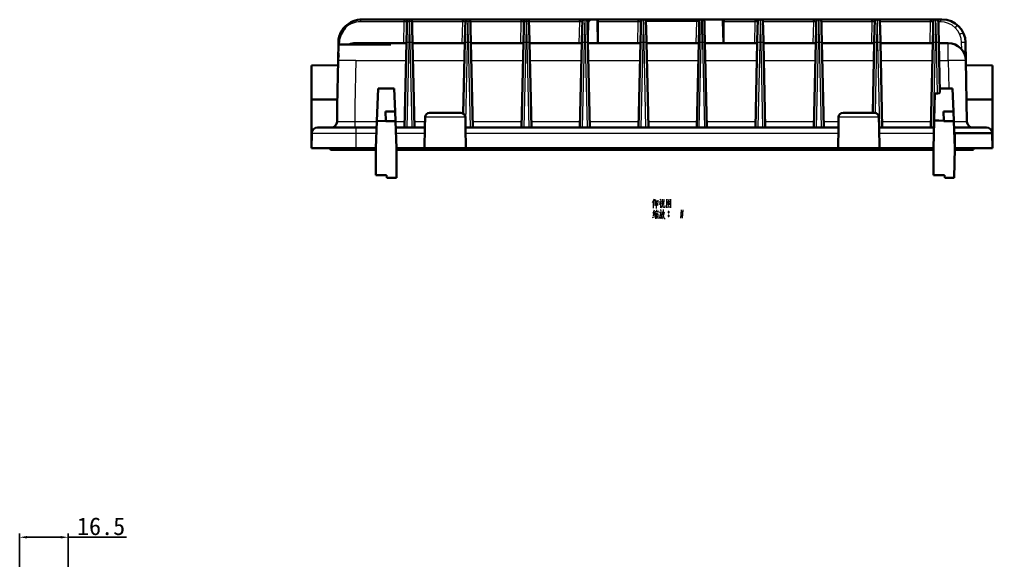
# Model space of a CAD drawing. Header units: millimetres. Extents: x -2350 to -557, y -483 to 312.
# Drawn here: x -2277.9 to -1948.4, y 74 to 257.2 of the extents above; entities that cross this region are included whole.
import ezdxf

# ---------------------------------------------------------------- set-up
doc = ezdxf.new("R2010")
doc.units = ezdxf.units.MM
doc.header["$LTSCALE"] = 0.5
doc.header["$PDSIZE"] = -1
doc.layers.get('0').update_dxf_attribs({"lineweight": 0})
doc.styles.get("Standard").update_dxf_attribs({"font": ''})
doc.styles.get('Standard').set_extended_font_data('FangSong_GB2312')
doc.dimstyles.new('副本ISO-25', dxfattribs={"dimtxt": 6, "dimasz": 2.5, "dimexe": 1.25, "dimexo": 0.625, "dimtad": 1, "dimtoh": 1, "dimdec": 1, "dimzin": 0, "dimdsep": 46, "dimtxsty": 'Standard', "dimcen": 0, "dimdle": 5, "dimclrd": 1, "dimclre": 1, "dimadec": 0, "dimazin": 0, "dimtfac": 1, "dimtdec": 1, "dimtmove": 0, "dimatfit": 3, "dimfxl": 0, "dimlwd": 25, "dimlwe": 25, "dimarcsym": 0})

# ---------------------------------------------------------------- blocks, each defined once
blk = doc.blocks.new('*D254')
at = {"color": 1, "lineweight": 25}
for p, q in [((-2277.86, 7.27), (-2277.86, 83.11)), ((-2261.36, 34.49), (-2261.36, 83.11)), ((-2275.36, 81.86), (-2263.86, 81.86)), ((-2261.36, 81.86), (-2241.6, 81.86))]:
    blk.add_line(p, q, dxfattribs=at)
at = {"color": 1}
for points in [[(-2275.36, 82.28), (-2275.36, 81.45), (-2277.86, 81.86)], [(-2263.86, 81.45), (-2263.86, 82.28), (-2261.36, 81.86)]]:
    blk.add_solid(points, dxfattribs=at)
at = {"layer": 'Defpoints', "color": 0}
for p in [(-2261.36, 81.86), (-2261.36, 33.86), (-2277.86, 6.64)]:
    blk.add_point(p, dxfattribs=at)
at = {"color": 0, "insert": (-2250.23, 85.54), "char_height": 6, "attachment_point": 5}
blk.add_mtext('16.5', dxfattribs=at)

msp = doc.modelspace()

# ---------------------------------------------------------------- linework, layer by layer
at = {"color": 7, "lineweight": 35, "ltscale": 0.372157}
msp.add_line((-2161.885, 257.239), (-2146.999, 257.239), dxfattribs=at)
at = {"color": 7, "lineweight": 35, "ltscale": 0.027817}
for p, q in [((-2146.999, 257.239), (-2145.886, 257.239)), ((-2087.599, 257.239), (-2086.486, 257.239)), ((-2067.799, 257.239), (-2066.686, 257.239)), ((-1988.599, 257.239), (-1987.486, 257.239)), ((-1968.799, 257.239), (-1967.686, 257.239))]:
    msp.add_line(p, q, dxfattribs=at)
at = {"color": 7, "lineweight": 13, "ltscale": 0.056994}
for p, q in [((-2145.886, 257.239), (-2145.933, 254.96)), ((-2145.704, 254.96), (-2145.751, 257.239)), ((-2126.086, 257.239), (-2126.133, 254.96)), ((-2125.904, 254.96), (-2125.951, 257.239)), ((-2106.286, 257.239), (-2106.333, 254.96)), ((-2106.104, 254.96), (-2106.15, 257.239)), ((-2086.486, 257.239), (-2086.533, 254.96)), ((-2086.304, 254.96), (-2086.351, 257.239)), ((-2066.686, 257.239), (-2066.733, 254.96)), ((-2027.086, 257.239), (-2027.133, 254.96)), ((-2007.286, 257.239), (-2007.333, 254.96)), ((-1987.486, 257.239), (-1987.533, 254.96)), ((-1967.686, 257.239), (-1967.733, 254.96)), ((-1967.504, 254.96), (-1967.551, 257.239))]:
    msp.add_line(p, q, dxfattribs=at)
at = {"color": 7, "lineweight": 35, "ltscale": 0.003398}
for p, q in [((-2145.886, 257.239), (-2145.751, 257.239)), ((-2106.286, 257.239), (-2106.15, 257.239)), ((-2086.486, 257.239), (-2086.351, 257.239)), ((-2066.686, 257.239), (-2066.551, 257.239)), ((-2007.286, 257.239), (-2007.15, 257.239)), ((-1987.486, 257.239), (-1987.351, 257.239)), ((-1967.686, 257.239), (-1967.551, 257.239))]:
    msp.add_line(p, q, dxfattribs=at)
at = {"color": 7, "lineweight": 35, "ltscale": 0.463599}
msp.add_line((-2145.743, 257.239), (-2127.199, 257.239), dxfattribs=at)
at = {"color": 7, "lineweight": 35, "ltscale": 0.027818}
for p, q in [((-2127.199, 257.239), (-2126.086, 257.239)), ((-2107.399, 257.239), (-2106.286, 257.239)), ((-2028.199, 257.239), (-2027.086, 257.239)), ((-2008.399, 257.239), (-2007.286, 257.239))]:
    msp.add_line(p, q, dxfattribs=at)
at = {"color": 7, "lineweight": 35, "ltscale": 0.003397}
for p, q in [((-2126.086, 257.239), (-2125.951, 257.239)), ((-2027.086, 257.239), (-2026.951, 257.239))]:
    msp.add_line(p, q, dxfattribs=at)
at = {"color": 7, "lineweight": 35, "ltscale": 0.463609}
msp.add_line((-2125.944, 257.239), (-2107.399, 257.239), dxfattribs=at)
at = {"color": 7, "lineweight": 35, "ltscale": 0.463574}
msp.add_line((-2106.142, 257.239), (-2087.599, 257.239), dxfattribs=at)
at = {"color": 7, "lineweight": 35, "ltscale": 0.044424}
msp.add_line((-2086.343, 257.239), (-2084.566, 257.239), dxfattribs=at)
at = {"color": 7, "lineweight": 35, "ltscale": 0.051398}
msp.add_line((-2082.51, 257.239), (-2084.566, 257.239), dxfattribs=at)
at = {"color": 7, "lineweight": 35, "ltscale": 0.012662}
msp.add_line((-2082.004, 257.239), (-2082.51, 257.239), dxfattribs=at)
at = {"color": 7, "lineweight": 35, "ltscale": 0.355122}
msp.add_line((-2082.004, 257.239), (-2067.799, 257.239), dxfattribs=at)
at = {"color": 7, "lineweight": 35, "ltscale": 0.461938}
msp.add_line((-2066.545, 257.239), (-2048.068, 257.239), dxfattribs=at)
at = {"color": 7, "lineweight": 35, "ltscale": 0.016104}
for p, q in [((-2062.052, 257.241), (-2061.408, 257.241)), ((-2042.252, 257.241), (-2041.608, 257.241))]:
    msp.add_line(p, q, dxfattribs=at)
at = {"color": 7, "lineweight": 35, "ltscale": 0.38455}
msp.add_line((-2061.408, 257.241), (-2046.026, 257.241), dxfattribs=at)
at = {"color": 7, "lineweight": 35, "ltscale": 0.027086}
msp.add_line((-2048.068, 257.239), (-2046.984, 257.239), dxfattribs=at)
at = {"color": 7, "lineweight": 35, "ltscale": 0.008286}
msp.add_line((-2046.984, 257.239), (-2046.653, 257.239), dxfattribs=at)
at = {"color": 7, "lineweight": 13, "ltscale": 0.056995}
msp.add_line((-2046.606, 254.96), (-2046.653, 257.239), dxfattribs=at)
at = {"color": 7, "lineweight": 35, "ltscale": 0.014088}
msp.add_line((-2046.648, 257.239), (-2046.084, 257.239), dxfattribs=at)
at = {"color": 7, "lineweight": 35, "ltscale": 0.000880432}
msp.add_line((-2046.049, 257.239), (-2046.084, 257.239), dxfattribs=at)
at = {"color": 7, "lineweight": 35, "ltscale": 0.145352}
msp.add_line((-2040.235, 257.239), (-2046.049, 257.239), dxfattribs=at)
at = {"color": 7, "lineweight": 35, "ltscale": 0.056389}
msp.add_line((-2043.771, 257.241), (-2046.026, 257.241), dxfattribs=at)
at = {"color": 7, "lineweight": 35, "ltscale": 0.013081}
msp.add_line((-2041.608, 257.241), (-2041.085, 257.241), dxfattribs=at)
at = {"color": 7, "lineweight": 35, "ltscale": 0.056387}
msp.add_line((-2038.829, 257.241), (-2041.085, 257.241), dxfattribs=at)
at = {"color": 7, "lineweight": 35, "ltscale": 0.034045}
msp.add_line((-2038.873, 257.239), (-2040.235, 257.239), dxfattribs=at)
at = {"color": 7, "lineweight": 35, "ltscale": 0.266849}
msp.add_line((-2038.873, 257.239), (-2028.199, 257.239), dxfattribs=at)
at = {"color": 7, "lineweight": 35, "ltscale": 0.028987}
msp.add_line((-2037.67, 257.241), (-2038.829, 257.241), dxfattribs=at)
at = {"color": 7, "lineweight": 35, "ltscale": 0.001045}
msp.add_line((-2038.829, 257.241), (-2038.788, 257.239), dxfattribs=at)
at = {"color": 7, "lineweight": 35, "ltscale": 0.000590428}
msp.add_line((-2037.67, 257.241), (-2037.693, 257.24), dxfattribs=at)
at = {"color": 7, "lineweight": 35}
for p, q in [((-2037.67, 257.241), (-1988.252, 257.241)), ((-2147.499, 220.641), (-2146.846, 249.42)), ((-2144.791, 249.42), (-2144.138, 220.641)), ((-2127.591, 225.41), (-2127.046, 249.42)), ((-2124.991, 249.42), (-2124.338, 220.641)), ((-2107.899, 220.641), (-2107.246, 249.42)), ((-2105.191, 249.42), (-2104.538, 220.641)), ((-2088.099, 220.641), (-2087.446, 249.42)), ((-2085.391, 249.42), (-2084.738, 220.641)), ((-2068.299, 220.641), (-2067.646, 249.42)), ((-2065.591, 249.42), (-2064.938, 220.641)), ((-2048.499, 220.641), (-2047.846, 249.42)), ((-2045.791, 249.42), (-2045.138, 220.641)), ((-2028.699, 220.641), (-2028.046, 249.42)), ((-2025.991, 249.42), (-2025.338, 220.641)), ((-2008.899, 220.641), (-2008.246, 249.42)), ((-2006.191, 249.42), (-2005.538, 220.641)), ((-1988.986, 225.641), (-1988.446, 249.42)), ((-1986.391, 249.42), (-1985.738, 220.641)), ((-1969.299, 220.641), (-1968.646, 249.42)), ((-1957.426, 243.346), (-1957.064, 222.606)), ((-2126.83, 220.641), (-2000.586, 220.641)), ((-1968.351, 213.041), (-2150.208, 213.041)), ((-2126.708, 213.641), (-2000.708, 213.641))]:
    msp.add_line(p, q, dxfattribs=at)
at = {"color": 7, "lineweight": 35, "ltscale": 0.463649}
msp.add_line((-2026.945, 257.239), (-2008.399, 257.239), dxfattribs=at)
at = {"color": 7, "lineweight": 35, "ltscale": 0.463651}
for p, q in [((-2007.145, 257.239), (-1988.599, 257.239)), ((-1987.345, 257.239), (-1968.799, 257.239))]:
    msp.add_line(p, q, dxfattribs=at)
at = {"color": 7, "lineweight": 35, "ltscale": 0.000989524}
msp.add_line((-1988.292, 257.238), (-1988.252, 257.241), dxfattribs=at)
at = {"color": 7, "lineweight": 35, "ltscale": 0.040184}
msp.add_line((-1986.645, 257.241), (-1988.252, 257.241), dxfattribs=at)
at = {"color": 7, "lineweight": 35, "ltscale": 0.098228}
msp.add_line((-1986.645, 257.241), (-1982.716, 257.241), dxfattribs=at)
at = {"color": 7, "lineweight": 35, "ltscale": 0.02558}
msp.add_line((-1982.335, 257.241), (-1981.312, 257.241), dxfattribs=at)
at = {"color": 7, "lineweight": 35, "ltscale": 0.040182}
msp.add_line((-1979.703, 257.241), (-1981.311, 257.241), dxfattribs=at)
at = {"color": 7, "lineweight": 35, "ltscale": 0.008696}
msp.add_line((-1979.355, 257.241), (-1979.703, 257.241), dxfattribs=at)
at = {"color": 7, "lineweight": 35, "ltscale": 0.000862068}
msp.add_line((-1979.703, 257.241), (-1979.669, 257.239), dxfattribs=at)
at = {"color": 7, "lineweight": 35, "ltscale": 0.345619}
msp.add_line((-1979.355, 257.241), (-1965.531, 257.241), dxfattribs=at)
at = {"color": 7, "lineweight": 35, "ltscale": 0.000373114}
msp.add_line((-1979.355, 257.241), (-1979.34, 257.24), dxfattribs=at)
at = {"color": 7, "lineweight": 13, "ltscale": 0.372157}
msp.add_line((-2147.565, 256.457), (-2162.451, 256.457), dxfattribs=at)
at = {"color": 7, "lineweight": 13, "ltscale": 0.180445}
for p, q in [((-2147.728, 249.241), (-2147.565, 256.457)), ((-2127.928, 249.241), (-2127.765, 256.457)), ((-2108.128, 249.241), (-2107.965, 256.457)), ((-2088.328, 249.241), (-2088.165, 256.457)), ((-2068.528, 249.241), (-2068.365, 256.457)), ((-2028.928, 249.241), (-2028.765, 256.457)), ((-2009.128, 249.241), (-2008.965, 256.457)), ((-1989.328, 249.241), (-1989.165, 256.457)), ((-1969.528, 249.241), (-1969.365, 256.457))]:
    msp.add_line(p, q, dxfattribs=at)
at = {"color": 7, "lineweight": 35, "ltscale": 0.124664}
for p, q in [((-2146.846, 249.42), (-2146.733, 254.406)), ((-2144.904, 254.406), (-2144.791, 249.42)), ((-2127.046, 249.42), (-2126.933, 254.406)), ((-2125.104, 254.406), (-2124.991, 249.42)), ((-2107.246, 249.42), (-2107.133, 254.406)), ((-2105.304, 254.406), (-2105.191, 249.42)), ((-2087.446, 249.42), (-2087.333, 254.406)), ((-2085.504, 254.406), (-2085.391, 249.42)), ((-2067.646, 249.42), (-2067.533, 254.406)), ((-2065.704, 254.406), (-2065.591, 249.42)), ((-2028.046, 249.42), (-2027.933, 254.406)), ((-2026.104, 254.406), (-2025.991, 249.42)), ((-2008.246, 249.42), (-2008.133, 254.406)), ((-2006.304, 254.406), (-2006.191, 249.42)), ((-1988.446, 249.42), (-1988.333, 254.406)), ((-1986.504, 254.406), (-1986.391, 249.42)), ((-1968.646, 249.42), (-1968.533, 254.406)), ((-1966.704, 254.406), (-1966.591, 249.42))]:
    msp.add_line(p, q, dxfattribs=at)
at = {"color": 7, "lineweight": 35, "ltscale": 0.051296}
for p, q in [((-2146.733, 254.406), (-2146.686, 256.457)), ((-2144.951, 256.457), (-2144.904, 254.406)), ((-2126.933, 254.406), (-2126.886, 256.457)), ((-2125.151, 256.457), (-2125.104, 254.406)), ((-2107.133, 254.406), (-2107.086, 256.457)), ((-2105.351, 256.457), (-2105.304, 254.406)), ((-2087.333, 254.406), (-2087.286, 256.457)), ((-2085.551, 256.457), (-2085.504, 254.406)), ((-2067.533, 254.406), (-2067.486, 256.457)), ((-2065.751, 256.457), (-2065.704, 254.406)), ((-2027.933, 254.406), (-2027.886, 256.457)), ((-2026.151, 256.457), (-2026.104, 254.406)), ((-2008.133, 254.406), (-2008.086, 256.457)), ((-2006.351, 256.457), (-2006.304, 254.406)), ((-1988.333, 254.406), (-1988.286, 256.457)), ((-1986.551, 256.457), (-1986.504, 254.406)), ((-1968.533, 254.406), (-1968.486, 256.457)), ((-1966.751, 256.457), (-1966.704, 254.406))]:
    msp.add_line(p, q, dxfattribs=at)
at = {"color": 7, "lineweight": 13, "ltscale": 0.473038}
msp.add_line((-2127.765, 256.457), (-2146.686, 256.457), dxfattribs=at)
at = {"color": 7, "lineweight": 13, "ltscale": 0.138509}
for p, q in [((-2145.933, 254.96), (-2146.046, 249.42)), ((-2125.791, 249.42), (-2125.904, 254.96)), ((-2105.991, 249.42), (-2106.104, 254.96)), ((-2086.191, 249.42), (-2086.304, 254.96)), ((-2066.733, 254.96), (-2066.846, 249.42)), ((-2046.491, 249.42), (-2046.606, 254.96)), ((-1967.733, 254.96), (-1967.846, 249.42))]:
    msp.add_line(p, q, dxfattribs=at)
at = {"color": 7, "lineweight": 13, "ltscale": 0.138508}
for p, q in [((-2145.591, 249.42), (-2145.704, 254.96)), ((-2126.133, 254.96), (-2126.246, 249.42)), ((-2106.333, 254.96), (-2106.446, 249.42)), ((-2086.533, 254.96), (-2086.646, 249.42)), ((-2027.133, 254.96), (-2027.246, 249.42)), ((-2007.333, 254.96), (-2007.446, 249.42)), ((-1987.533, 254.96), (-1987.646, 249.42)), ((-1967.391, 249.42), (-1967.504, 254.96))]:
    msp.add_line(p, q, dxfattribs=at)
at = {"color": 7, "lineweight": 13, "ltscale": 0.473039}
for p, q in [((-2107.965, 256.457), (-2126.886, 256.457)), ((-2088.165, 256.457), (-2107.086, 256.457))]:
    msp.add_line(p, q, dxfattribs=at)
at = {"color": 7, "lineweight": 35, "ltscale": 0.004831}
msp.add_line((-2085.352, 256.239), (-2085.546, 256.239), dxfattribs=at)
at = {"color": 7, "lineweight": 35, "ltscale": 0.133141}
msp.add_line((-2085.352, 256.239), (-2085.425, 250.914), dxfattribs=at)
at = {"color": 7, "lineweight": 13, "ltscale": 0.003282}
msp.add_line((-2082.152, 256.75), (-2082.021, 256.75), dxfattribs=at)
at = {"color": 7, "lineweight": 35, "ltscale": 0.187754}
msp.add_line((-2082.152, 256.75), (-2082.03, 249.241), dxfattribs=at)
at = {"color": 7, "lineweight": 35, "ltscale": 0.180399}
msp.add_line((-2082.052, 256.457), (-2082.03, 249.241), dxfattribs=at)
at = {"color": 7, "lineweight": 13, "ltscale": 0.342177}
msp.add_line((-2068.365, 256.457), (-2082.052, 256.457), dxfattribs=at)
at = {"color": 7, "lineweight": 13, "ltscale": 0.138506}
for p, q in [((-2066.391, 249.42), (-2066.5, 254.96)), ((-2026.791, 249.42), (-2026.9, 254.96)), ((-2006.991, 249.42), (-2007.1, 254.96)), ((-1987.191, 249.42), (-1987.3, 254.96))]:
    msp.add_line(p, q, dxfattribs=at)
at = {"color": 7, "lineweight": 13, "ltscale": 0.429912}
msp.add_line((-2048.562, 256.555), (-2065.759, 256.555), dxfattribs=at)
at = {"color": 7, "lineweight": 13, "ltscale": 0.18289}
msp.add_line((-2048.728, 249.241), (-2048.562, 256.555), dxfattribs=at)
at = {"color": 7, "lineweight": 35, "ltscale": 0.126395}
for p, q in [((-2047.846, 249.42), (-2047.731, 254.475)), ((-2045.906, 254.475), (-2045.791, 249.42))]:
    msp.add_line(p, q, dxfattribs=at)
at = {"color": 7, "lineweight": 35, "ltscale": 0.052011}
for p, q in [((-2047.731, 254.475), (-2047.684, 256.555)), ((-2045.953, 256.555), (-2045.906, 254.475))]:
    msp.add_line(p, q, dxfattribs=at)
at = {"color": 7, "lineweight": 13, "ltscale": 0.138507}
msp.add_line((-2047.036, 254.96), (-2047.146, 249.42), dxfattribs=at)
at = {"color": 7, "lineweight": 13, "ltscale": 0.007993}
msp.add_line((-2039.701, 256.75), (-2039.382, 256.75), dxfattribs=at)
at = {"color": 7, "lineweight": 35, "ltscale": 0.187778}
msp.add_line((-2039.701, 256.75), (-2039.529, 249.241), dxfattribs=at)
at = {"color": 7, "lineweight": 35, "ltscale": 0.180406}
msp.add_line((-2039.462, 256.457), (-2039.529, 249.241), dxfattribs=at)
at = {"color": 7, "lineweight": 13, "ltscale": 0.267439}
msp.add_line((-2028.765, 256.457), (-2039.462, 256.457), dxfattribs=at)
at = {"color": 7, "lineweight": 13, "ltscale": 0.429652}
for p, q in [((-2008.965, 256.457), (-2026.151, 256.457)), ((-1989.165, 256.457), (-2006.351, 256.457)), ((-1969.365, 256.457), (-1986.551, 256.457))]:
    msp.add_line(p, q, dxfattribs=at)
at = {"color": 7, "lineweight": 13, "ltscale": 0.01637}
msp.add_line((-1966.096, 256.462), (-1966.751, 256.462), dxfattribs=at)
at = {"color": 7, "lineweight": 35, "ltscale": 0.150467}
msp.add_line((-2169.989, 243.361), (-2169.884, 249.379), dxfattribs=at)
at = {"color": 7, "lineweight": 35, "ltscale": 0.125}
msp.add_line((-2169.711, 248.741), (-2164.711, 248.741), dxfattribs=at)
at = {"color": 7, "lineweight": 13, "ltscale": 0.016041}
msp.add_line((-2169.65, 249.383), (-2169.661, 248.741), dxfattribs=at)
at = {"color": 7, "lineweight": 35, "ltscale": 0.313833}
msp.add_line((-2152.158, 248.741), (-2164.711, 248.741), dxfattribs=at)
at = {"color": 7, "lineweight": 35, "ltscale": 0.428511}
msp.add_line((-2163.99, 249.241), (-2146.85, 249.241), dxfattribs=at)
at = {"color": 7, "lineweight": 13, "ltscale": 0.0125}
msp.add_line((-2163.99, 249.241), (-2163.99, 248.741), dxfattribs=at)
at = {"color": 7, "lineweight": 13}
for p, q in [((-2146.046, 249.42), (-2146.699, 220.641)), ((-2144.938, 220.641), (-2145.591, 249.42)), ((-2126.246, 249.42), (-2126.86, 222.36)), ((-2125.138, 220.641), (-2125.791, 249.42)), ((-2106.446, 249.42), (-2107.099, 220.641)), ((-2105.338, 220.641), (-2105.991, 249.42)), ((-2086.646, 249.42), (-2087.299, 220.641)), ((-2085.538, 220.641), (-2086.191, 249.42)), ((-2066.846, 249.42), (-2067.499, 220.641)), ((-2065.738, 220.641), (-2066.391, 249.42)), ((-2047.146, 249.42), (-2047.799, 220.641)), ((-2045.838, 220.641), (-2046.491, 249.42)), ((-2027.246, 249.42), (-2027.899, 220.641)), ((-2026.138, 220.641), (-2026.791, 249.42)), ((-2007.446, 249.42), (-2008.099, 220.641)), ((-2006.338, 220.641), (-2006.991, 249.42)), ((-1987.646, 249.42), (-1988.186, 225.627)), ((-1986.538, 220.641), (-1987.191, 249.42)), ((-1967.846, 249.42), (-1968.499, 220.641)), ((-2126.796, 218.676), (-2000.62, 218.676)), ((-2150.208, 213.523), (-1968.351, 213.523))]:
    msp.add_line(p, q, dxfattribs=at)
at = {"color": 7, "lineweight": 13, "ltscale": 0.011382}
for p, q in [((-2145.591, 249.42), (-2146.046, 249.42)), ((-2125.791, 249.42), (-2126.246, 249.42)), ((-2105.991, 249.42), (-2106.446, 249.42)), ((-2086.191, 249.42), (-2086.646, 249.42)), ((-2066.391, 249.42), (-2066.846, 249.42)), ((-2026.791, 249.42), (-2027.246, 249.42)), ((-2006.991, 249.42), (-2007.446, 249.42)), ((-1987.191, 249.42), (-1987.646, 249.42)), ((-1967.391, 249.42), (-1967.846, 249.42))]:
    msp.add_line(p, q, dxfattribs=at)
at = {"color": 7, "lineweight": 35, "ltscale": 0.443425}
for p, q in [((-2144.787, 249.241), (-2127.05, 249.241)), ((-2124.987, 249.241), (-2107.25, 249.241)), ((-2105.187, 249.241), (-2087.45, 249.241)), ((-2065.587, 249.241), (-2047.85, 249.241)), ((-2045.787, 249.241), (-2028.05, 249.241)), ((-2025.987, 249.241), (-2008.25, 249.241)), ((-2006.187, 249.241), (-1988.45, 249.241)), ((-1986.387, 249.241), (-1968.65, 249.241))]:
    msp.add_line(p, q, dxfattribs=at)
at = {"color": 7, "lineweight": 35, "ltscale": 0.443427}
msp.add_line((-2085.387, 249.241), (-2067.65, 249.241), dxfattribs=at)
at = {"color": 7, "lineweight": 13, "ltscale": 0.01638}
msp.add_line((-2046.491, 249.42), (-2047.146, 249.42), dxfattribs=at)
at = {"color": 7, "lineweight": 13, "ltscale": 0.430467}
msp.add_line((-1967, 232.206), (-1967.391, 249.42), dxfattribs=at)
at = {"color": 7, "lineweight": 35, "ltscale": 0.422525}
msp.add_line((-1966.591, 249.42), (-1966.208, 232.524), dxfattribs=at)
at = {"color": 7, "lineweight": 35, "ltscale": 0.079034}
msp.add_line((-1966.587, 249.241), (-1963.426, 249.241), dxfattribs=at)
at = {"color": 7, "lineweight": 13, "ltscale": 0.147382}
msp.add_line((-1963.426, 243.346), (-1963.426, 249.241), dxfattribs=at)
at = {"color": 7, "lineweight": 13, "ltscale": 0.056411}
msp.add_line((-1958.858, 247.132), (-1958.897, 249.388), dxfattribs=at)
at = {"color": 7, "lineweight": 35, "ltscale": 0.002486}
msp.add_line((-1957.534, 249.48), (-1957.532, 249.381), dxfattribs=at)
at = {"color": 7, "lineweight": 35, "ltscale": 0.001957}
msp.add_line((-1957.534, 249.459), (-1957.532, 249.381), dxfattribs=at)
at = {"color": 7, "lineweight": 35, "ltscale": 0.001381}
msp.add_line((-1957.533, 249.436), (-1957.532, 249.381), dxfattribs=at)
at = {"color": 7, "lineweight": 35, "ltscale": 0.000744756}
msp.add_line((-1957.532, 249.411), (-1957.532, 249.381), dxfattribs=at)
at = {"color": 7, "lineweight": 35, "ltscale": 0.150896}
msp.add_line((-1957.532, 249.381), (-1957.426, 243.346), dxfattribs=at)
at = {"color": 7, "lineweight": 13, "ltscale": 0.02146}
msp.add_line((-2169.711, 245.86), (-2169.726, 245.002), dxfattribs=at)
at = {"color": 7, "lineweight": 35, "ltscale": 0.224802}
for p, q in [((-2179.008, 241.598), (-2170.017, 241.755)), ((-2179.008, 241.598), (-2170.017, 241.755)), ((-1948.408, 241.598), (-1957.399, 241.755)), ((-1948.408, 241.598), (-1957.399, 241.755))]:
    msp.add_line(p, q, dxfattribs=at)
at = {"color": 7, "lineweight": 35, "ltscale": 0.286426}
for p, q in [((-2179.008, 241.598), (-2179.008, 230.141)), ((-1948.408, 241.598), (-1948.408, 230.141))]:
    msp.add_line(p, q, dxfattribs=at)
at = {"color": 7, "lineweight": 35, "ltscale": 0.385177}
msp.add_line((-2170.258, 227.941), (-2169.989, 243.346), dxfattribs=at)
at = {"color": 7, "lineweight": 13, "ltscale": 0.385177}
msp.add_line((-2163.99, 243.346), (-2164.259, 227.941), dxfattribs=at)
at = {"color": 7, "lineweight": 13, "ltscale": 0.425166}
msp.add_line((-2163.99, 243.346), (-2146.984, 243.346), dxfattribs=at)
at = {"color": 7, "lineweight": 13, "ltscale": 0.436736}
for p, q in [((-2144.653, 243.346), (-2127.184, 243.346)), ((-2124.853, 243.346), (-2107.384, 243.346)), ((-2065.453, 243.346), (-2047.984, 243.346)), ((-2045.653, 243.346), (-2028.184, 243.346)), ((-2025.853, 243.346), (-2008.384, 243.346))]:
    msp.add_line(p, q, dxfattribs=at)
at = {"color": 7, "lineweight": 13, "ltscale": 0.436737}
for p, q in [((-2105.053, 243.346), (-2087.584, 243.346)), ((-2085.253, 243.346), (-2067.784, 243.346)), ((-2006.053, 243.346), (-1988.584, 243.346)), ((-1986.253, 243.346), (-1968.784, 243.346))]:
    msp.add_line(p, q, dxfattribs=at)
at = {"color": 7, "lineweight": 13, "ltscale": 0.075691}
msp.add_line((-1966.453, 243.346), (-1963.426, 243.346), dxfattribs=at)
at = {"color": 7, "lineweight": 13, "ltscale": 0.238348}
msp.add_line((-1963.426, 243.346), (-1963.259, 233.813), dxfattribs=at)
at = {"color": 7, "lineweight": 35, "ltscale": 0.275956}
msp.add_line((-2156.865, 222.768), (-2156.451, 233.799), dxfattribs=at)
at = {"color": 7, "lineweight": 35, "ltscale": 0.137133}
msp.add_line((-2150.966, 233.832), (-2156.451, 233.799), dxfattribs=at)
at = {"color": 7, "lineweight": 35, "ltscale": 0.192963}
msp.add_line((-2150.676, 226.119), (-2150.966, 233.832), dxfattribs=at)
at = {"color": 7, "lineweight": 35, "ltscale": 0.227864}
msp.add_line((-1968.158, 223.099), (-1967.972, 232.212), dxfattribs=at)
at = {"color": 7, "lineweight": 35, "ltscale": 0.024286}
msp.add_line((-1967.972, 232.212), (-1967, 232.206), dxfattribs=at)
at = {"color": 7, "lineweight": 35, "ltscale": 0.074454}
msp.add_line((-1963.259, 233.813), (-1966.237, 233.831), dxfattribs=at)
at = {"color": 7, "lineweight": 35, "ltscale": 0.194658}
msp.add_line((-1961.967, 233.862), (-1961.675, 226.081), dxfattribs=at)
at = {"color": 7, "lineweight": 35, "ltscale": 0.219701}
for p, q in [((-2170.22, 230.144), (-2179.008, 230.141)), ((-1957.196, 230.144), (-1948.408, 230.141))]:
    msp.add_line(p, q, dxfattribs=at)
at = {"color": 7, "lineweight": 35, "ltscale": 0.4125}
for p, q in [((-2179.008, 230.141), (-2179.008, 213.641)), ((-1948.408, 230.141), (-1948.408, 213.641))]:
    msp.add_line(p, q, dxfattribs=at)
at = {"color": 7, "lineweight": 35, "ltscale": 0.133393}
msp.add_line((-2170.258, 227.941), (-2170.352, 222.606), dxfattribs=at)
at = {"color": 7, "lineweight": 13, "ltscale": 0.133393}
msp.add_line((-2164.259, 227.941), (-2164.352, 222.606), dxfattribs=at)
at = {"color": 7, "lineweight": 35, "ltscale": 0.081227}
msp.add_line((-2150.676, 226.119), (-2153.925, 226.099), dxfattribs=at)
at = {"color": 7, "lineweight": 35, "ltscale": 0.079167}
msp.add_line((-2153.925, 226.099), (-2153.87, 222.933), dxfattribs=at)
at = {"color": 7, "lineweight": 35, "ltscale": 0.084641}
msp.add_line((-2150.549, 222.735), (-2150.676, 226.119), dxfattribs=at)
at = {"color": 7, "lineweight": 35, "ltscale": 0.088168}
for p, q in [((-2140.524, 224.167), (-2140.586, 220.641)), ((-2126.892, 224.167), (-2126.83, 220.641)), ((-2000.524, 224.167), (-2000.586, 220.641)), ((-1986.892, 224.167), (-1986.83, 220.641))]:
    msp.add_line(p, q, dxfattribs=at)
at = {"color": 7, "lineweight": 13, "ltscale": 0.340814}
for p, q in [((-2126.892, 224.167), (-2140.524, 224.167)), ((-1986.892, 224.167), (-2000.524, 224.167))]:
    msp.add_line(p, q, dxfattribs=at)
at = {"color": 7, "lineweight": 35, "ltscale": 0.265823}
for p, q in [((-2128.392, 225.641), (-2139.024, 225.641)), ((-1988.392, 225.641), (-1999.024, 225.641))]:
    msp.add_line(p, q, dxfattribs=at)
at = {"color": 7, "lineweight": 35, "ltscale": 0.079529}
msp.add_line((-1964.942, 222.921), (-1964.997, 226.102), dxfattribs=at)
at = {"color": 7, "lineweight": 35, "ltscale": 0.083051}
msp.add_line((-1964.997, 226.102), (-1961.675, 226.081), dxfattribs=at)
at = {"color": 7, "lineweight": 35, "ltscale": 0.083711}
msp.add_line((-1961.549, 222.735), (-1961.675, 226.081), dxfattribs=at)
at = {"color": 7, "lineweight": 13, "ltscale": 0.049127}
for p, q in [((-2164.352, 222.606), (-2164.352, 220.641)), ((-2163.922, 220.641), (-2163.922, 218.676))]:
    msp.add_line(p, q, dxfattribs=at)
at = {"color": 7, "lineweight": 13, "ltscale": 0.054613}
msp.add_line((-2162.168, 222.606), (-2164.352, 222.606), dxfattribs=at)
at = {"color": 7, "lineweight": 13, "ltscale": 0.132411}
msp.add_line((-2156.871, 222.606), (-2162.168, 222.606), dxfattribs=at)
at = {"color": 7, "lineweight": 35, "ltscale": 0.228338}
msp.add_line((-2157.208, 213.641), (-2156.865, 222.768), dxfattribs=at)
at = {"color": 7, "lineweight": 35, "ltscale": 0.074991}
msp.add_line((-2153.87, 222.933), (-2156.865, 222.768), dxfattribs=at)
at = {"color": 7, "lineweight": 13, "ltscale": 0.07495}
msp.add_line((-2153.867, 222.768), (-2156.865, 222.768), dxfattribs=at)
at = {"color": 7, "lineweight": 35, "ltscale": 0.004116}
msp.add_line((-2153.867, 222.768), (-2153.87, 222.933), dxfattribs=at)
at = {"color": 7, "lineweight": 35, "ltscale": 0.000820923}
for p, q in [((-2153.867, 222.735), (-2153.867, 222.768)), ((-1964.938, 222.735), (-1964.938, 222.768))]:
    msp.add_line(p, q, dxfattribs=at)
at = {"color": 7, "lineweight": 35, "ltscale": 0.082933}
msp.add_line((-2150.549, 222.735), (-2153.867, 222.735), dxfattribs=at)
at = {"color": 7, "lineweight": 35, "ltscale": 0.227516}
for p, q in [((-2150.208, 213.641), (-2150.549, 222.735)), ((-1961.208, 213.641), (-1961.549, 222.735))]:
    msp.add_line(p, q, dxfattribs=at)
at = {"color": 7, "lineweight": 13, "ltscale": 0.077254}
msp.add_line((-2147.454, 222.606), (-2150.545, 222.606), dxfattribs=at)
at = {"color": 7, "lineweight": 13, "ltscale": 0.090776}
msp.add_line((-2140.551, 222.606), (-2144.183, 222.606), dxfattribs=at)
at = {"color": 7, "lineweight": 13, "ltscale": 0.413203}
for p, q in [((-2107.854, 222.606), (-2124.383, 222.606)), ((-2088.054, 222.606), (-2104.583, 222.606)), ((-2048.454, 222.606), (-2064.983, 222.606)), ((-2028.654, 222.606), (-2045.183, 222.606)), ((-2008.854, 222.606), (-2025.383, 222.606))]:
    msp.add_line(p, q, dxfattribs=at)
at = {"color": 7, "lineweight": 13, "ltscale": 0.413205}
for p, q in [((-2068.254, 222.606), (-2084.783, 222.606)), ((-1969.254, 222.606), (-1985.783, 222.606))]:
    msp.add_line(p, q, dxfattribs=at)
at = {"color": 7, "lineweight": 13, "ltscale": 0.125777}
msp.add_line((-2000.551, 222.606), (-2005.583, 222.606), dxfattribs=at)
at = {"color": 7, "lineweight": 35, "ltscale": 0.228224}
msp.add_line((-1968.351, 213.641), (-1968.165, 222.768), dxfattribs=at)
at = {"color": 7, "lineweight": 35, "ltscale": 0.008281}
msp.add_line((-1968.165, 222.768), (-1968.158, 223.099), dxfattribs=at)
at = {"color": 7, "lineweight": 13, "ltscale": 0.080643}
msp.add_line((-1964.939, 222.768), (-1968.165, 222.768), dxfattribs=at)
at = {"color": 7, "lineweight": 35, "ltscale": 0.08053}
msp.add_line((-1968.158, 223.099), (-1964.942, 222.921), dxfattribs=at)
at = {"color": 7, "lineweight": 35, "ltscale": 0.003815}
msp.add_line((-1964.939, 222.768), (-1964.942, 222.921), dxfattribs=at)
at = {"color": 7, "lineweight": 35, "ltscale": 0.084721}
msp.add_line((-1961.549, 222.735), (-1964.938, 222.735), dxfattribs=at)
at = {"color": 7, "lineweight": 35, "ltscale": 0.126193}
msp.add_line((-2178.92, 218.688), (-2179.008, 213.641), dxfattribs=at)
at = {"color": 7, "lineweight": 35, "ltscale": 0.003658}
msp.add_line((-2176.92, 220.641), (-2176.774, 220.641), dxfattribs=at)
at = {"color": 7, "lineweight": 35, "ltscale": 0.021224}
msp.add_line((-2176.774, 220.641), (-2175.925, 220.641), dxfattribs=at)
at = {"color": 7, "lineweight": 35, "ltscale": 0.046423}
msp.add_line((-2175.925, 220.641), (-2174.068, 220.641), dxfattribs=at)
at = {"color": 7, "lineweight": 35, "ltscale": 0.053635}
msp.add_line((-2174.068, 220.641), (-2171.923, 220.641), dxfattribs=at)
at = {"color": 7, "lineweight": 35, "ltscale": 0.030318}
msp.add_line((-2171.923, 220.641), (-2170.71, 220.641), dxfattribs=at)
at = {"color": 7, "lineweight": 35, "ltscale": 0.063906}
msp.add_line((-2170.71, 220.641), (-2168.154, 220.641), dxfattribs=at)
at = {"color": 7, "lineweight": 35, "ltscale": 0.059116}
msp.add_line((-2168.154, 220.641), (-2165.789, 220.641), dxfattribs=at)
at = {"color": 7, "lineweight": 35, "ltscale": 0.046669}
msp.add_line((-2165.789, 220.641), (-2163.922, 220.641), dxfattribs=at)
at = {"color": 7, "lineweight": 13, "ltscale": 0.125892}
msp.add_line((-2163.922, 218.676), (-2164.01, 213.641), dxfattribs=at)
at = {"color": 7, "lineweight": 35, "ltscale": 0.17443}
msp.add_line((-2163.922, 220.641), (-2156.945, 220.641), dxfattribs=at)
at = {"color": 7, "lineweight": 13, "ltscale": 0.172586}
msp.add_line((-2163.922, 218.676), (-2157.019, 218.676), dxfattribs=at)
at = {"color": 7, "lineweight": 35, "ltscale": 0.247124}
msp.add_line((-2150.471, 220.641), (-2140.586, 220.641), dxfattribs=at)
at = {"color": 7, "lineweight": 13, "ltscale": 0.244423}
msp.add_line((-2150.397, 218.676), (-2140.62, 218.676), dxfattribs=at)
at = {"color": 7, "lineweight": 35, "ltscale": 0.175027}
for p, q in [((-2140.708, 213.641), (-2140.586, 220.641)), ((-2126.708, 213.641), (-2126.83, 220.641)), ((-2000.708, 213.641), (-2000.586, 220.641)), ((-1986.708, 213.641), (-1986.83, 220.641))]:
    msp.add_line(p, q, dxfattribs=at)
at = {"color": 7, "lineweight": 35, "ltscale": 0.465555}
msp.add_line((-1986.83, 220.641), (-1968.208, 220.641), dxfattribs=at)
at = {"color": 7, "lineweight": 13, "ltscale": 0.463693}
msp.add_line((-1986.796, 218.676), (-1968.248, 218.676), dxfattribs=at)
at = {"color": 7, "lineweight": 35, "ltscale": 0.023878}
msp.add_line((-1960.516, 220.641), (-1961.471, 220.641), dxfattribs=at)
at = {"color": 7, "lineweight": 35, "ltscale": 0.125862}
msp.add_line((-1961.208, 218.676), (-1961.208, 213.641), dxfattribs=at)
at = {"color": 7, "lineweight": 35, "ltscale": 0.024777}
msp.add_line((-1959.525, 220.641), (-1960.516, 220.641), dxfattribs=at)
at = {"color": 7, "lineweight": 35, "ltscale": 0.025824}
msp.add_line((-1958.492, 220.641), (-1959.525, 220.641), dxfattribs=at)
at = {"color": 7, "lineweight": 35, "ltscale": 0.026385}
msp.add_line((-1957.436, 220.641), (-1958.492, 220.641), dxfattribs=at)
at = {"color": 7, "lineweight": 35, "ltscale": 0.051244}
msp.add_line((-1955.386, 220.641), (-1957.436, 220.641), dxfattribs=at)
at = {"color": 7, "lineweight": 35, "ltscale": 0.023738}
msp.add_line((-1954.437, 220.641), (-1955.386, 220.641), dxfattribs=at)
at = {"color": 7, "lineweight": 35, "ltscale": 0.011073}
msp.add_line((-1953.994, 220.641), (-1954.437, 220.641), dxfattribs=at)
at = {"color": 7, "lineweight": 35, "ltscale": 0.046376}
msp.add_line((-1952.139, 220.641), (-1953.994, 220.641), dxfattribs=at)
at = {"color": 7, "lineweight": 35, "ltscale": 0.024417}
msp.add_line((-1951.162, 220.641), (-1952.139, 220.641), dxfattribs=at)
at = {"color": 7, "lineweight": 35, "ltscale": 0.013034}
msp.add_line((-1950.641, 220.641), (-1951.162, 220.641), dxfattribs=at)
at = {"color": 7, "lineweight": 35, "ltscale": 0.003633}
msp.add_line((-1950.496, 220.641), (-1950.641, 220.641), dxfattribs=at)
at = {"color": 7, "lineweight": 35, "ltscale": 0.126048}
msp.add_line((-1948.496, 218.682), (-1948.408, 213.641), dxfattribs=at)
at = {"color": 7, "lineweight": 35, "ltscale": 0.123995}
msp.add_line((-1948.496, 218.682), (-1948.409, 213.723), dxfattribs=at)
at = {"color": 7, "lineweight": 35, "ltscale": 0.002352}
msp.add_line((-2179.006, 213.735), (-2179.008, 213.641), dxfattribs=at)
at = {"color": 7, "lineweight": 35, "ltscale": 0.374943}
msp.add_line((-2164.01, 213.641), (-2179.008, 213.641), dxfattribs=at)
at = {"color": 7, "lineweight": 35, "ltscale": 0.002965}
msp.add_line((-2172.706, 213.523), (-2172.708, 213.641), dxfattribs=at)
msp.add_line((-2172.706, 213.523), (-2172.708, 213.641), dxfattribs=at)
at = {"color": 7, "lineweight": 13, "ltscale": 0.224948}
msp.add_line((-2163.708, 213.523), (-2172.706, 213.523), dxfattribs=at)
at = {"color": 7, "lineweight": 35, "ltscale": 0.2127}
msp.add_line((-2172.216, 213.041), (-2163.708, 213.041), dxfattribs=at)
at = {"color": 7, "lineweight": 35, "ltscale": 0.170057}
msp.add_line((-2164.01, 213.641), (-2157.208, 213.641), dxfattribs=at)
at = {"color": 7, "lineweight": 13, "ltscale": 0.002963}
msp.add_line((-2163.708, 213.523), (-2163.708, 213.641), dxfattribs=at)
at = {"color": 7, "lineweight": 13, "ltscale": 0.012036}
msp.add_line((-2163.708, 213.041), (-2163.708, 213.523), dxfattribs=at)
at = {"color": 7, "lineweight": 13, "ltscale": 0.1625}
msp.add_line((-2163.708, 213.523), (-2157.208, 213.523), dxfattribs=at)
at = {"color": 7, "lineweight": 35, "ltscale": 0.162499}
msp.add_line((-2157.208, 213.041), (-2163.708, 213.041), dxfattribs=at)
at = {"color": 7, "lineweight": 35, "ltscale": 0.227356}
for p, q in [((-2157.208, 213.641), (-2157.208, 204.547)), ((-1968.351, 213.641), (-1968.351, 204.547))]:
    msp.add_line(p, q, dxfattribs=at)
at = {"color": 7, "lineweight": 35, "ltscale": 0.2375}
msp.add_line((-2150.208, 213.641), (-2140.708, 213.641), dxfattribs=at)
at = {"color": 7, "lineweight": 35, "ltscale": 0.25}
msp.add_line((-2150.208, 213.641), (-2150.208, 203.641), dxfattribs=at)
at = {"color": 7, "lineweight": 35, "ltscale": 0.35}
for p, q in [((-2140.708, 213.641), (-2126.708, 213.641)), ((-1986.708, 213.641), (-2000.708, 213.641))]:
    msp.add_line(p, q, dxfattribs=at)
at = {"color": 7, "lineweight": 35, "ltscale": 0.458926}
msp.add_line((-1986.708, 213.641), (-1968.351, 213.641), dxfattribs=at)
at = {"color": 7, "lineweight": 35, "ltscale": 0.250038}
msp.add_line((-1961.383, 203.641), (-1961.208, 213.641), dxfattribs=at)
at = {"color": 7, "lineweight": 35, "ltscale": 0.32}
msp.add_line((-1961.208, 213.641), (-1948.408, 213.641), dxfattribs=at)
at = {"color": 7, "lineweight": 35, "ltscale": 0.150165}
msp.add_line((-1961.207, 213.041), (-1955.2, 213.041), dxfattribs=at)
at = {"color": 7, "lineweight": 13, "ltscale": 0.162195}
msp.add_line((-1954.71, 213.523), (-1961.198, 213.523), dxfattribs=at)
at = {"color": 7, "lineweight": 35, "ltscale": 0.002964}
msp.add_line((-1954.71, 213.523), (-1954.708, 213.641), dxfattribs=at)
msp.add_line((-1954.71, 213.523), (-1954.708, 213.641), dxfattribs=at)
at = {"color": 7, "lineweight": 35, "ltscale": 0.091469}
for p, q in [((-2153.549, 204.547), (-2157.208, 204.547)), ((-2157.208, 204.547), (-2153.549, 204.547))]:
    msp.add_line(p, q, dxfattribs=at)
at = {"color": 7, "lineweight": 35, "ltscale": 0.022648}
msp.add_line((-2153.549, 204.547), (-2153.533, 203.641), dxfattribs=at)
at = {"color": 7, "lineweight": 35, "ltscale": 0.093256}
for p, q in [((-1964.621, 204.547), (-1968.351, 204.547)), ((-1968.351, 204.547), (-1964.621, 204.547))]:
    msp.add_line(p, q, dxfattribs=at)
at = {"color": 7, "lineweight": 35, "ltscale": 0.022647}
msp.add_line((-1964.621, 204.547), (-1964.605, 203.641), dxfattribs=at)
at = {"color": 7, "lineweight": 35, "ltscale": 0.083135}
msp.add_line((-2150.208, 203.641), (-2153.533, 203.641), dxfattribs=at)
at = {"color": 7, "lineweight": 35, "ltscale": 0.080559}
msp.add_line((-1961.383, 203.641), (-1964.605, 203.641), dxfattribs=at)
at = {"color": 7, "lineweight": 35}
for points in [[(-2082.51, 257.239), (-2082.401, 257.215), (-2082.304, 257.148), (-2082.207, 257.007), (-2082.152, 256.75)], [(-2082.004, 257.239), (-2081.996, 257.236), (-2081.991, 257.23), (-2081.984, 257.214), (-2081.975, 257.154), (-2082.021, 256.75)], [(-2040.235, 257.239), (-2040.063, 257.214), (-2039.899, 257.132), (-2039.744, 256.937), (-2039.701, 256.75)], [(-2038.873, 257.239), (-2039.005, 257.205), (-2039.133, 257.108), (-2039.221, 257.005), (-2039.382, 256.75)], [(-2169.884, 249.379), (-2169.789, 250.463), (-2169.547, 251.523), (-2169.165, 252.541), (-2168.651, 253.499), (-2168.115, 254.256), (-2167.493, 254.945)], [(-2167.67, 254.765), (-2168.262, 254.066), (-2168.766, 253.31), (-2169.231, 252.39), (-2169.577, 251.42), (-2169.797, 250.411), (-2169.884, 249.379)], [(-2085.616, 256.757), (-2085.216, 256.8), (-2084.793, 256.946)], [(-1961.41, 219.017), (-1961.24, 218.816), (-1961.208, 218.676)], [(-1948.496, 218.682), (-1948.497, 218.681), (-1948.5, 218.681), (-1948.534, 218.68), (-1948.833, 218.682), (-1952.13, 218.687)]]:
    msp.add_lwpolyline(points, dxfattribs=at)
at = {"color": 7, "lineweight": 13}
for points in [[(-2027.246, 249.42), (-2027.901, 249.428), (-2028.04, 249.423), (-2028.044, 249.422), (-2028.046, 249.42)], [(-1987.646, 249.42), (-1988.301, 249.428), (-1988.44, 249.423), (-1988.444, 249.422), (-1988.446, 249.42)], [(-2164.352, 222.606), (-2168.636, 222.592), (-2170.3, 222.602), (-2170.346, 222.605), (-2170.351, 222.606)], [(-1957.064, 222.606), (-1957.066, 222.606), (-1957.077, 222.604), (-1957.966, 222.593), (-1961.544, 222.599)], [(-2178.92, 218.688), (-2178.917, 218.687), (-2178.906, 218.686), (-2178.006, 218.686), (-2163.922, 218.676)], [(-2063.008, 196.396), (-2063.603, 195.101)], [(-2063.218, 193.351), (-2063.218, 194.576), (-2063.218, 195.836)], [(-2062.798, 195.696), (-2062.378, 196.221)], [(-2062.798, 195.836), (-2062.798, 194.261)], [(-2062.798, 194.261), (-2062.273, 194.786)], [(-2062.238, 195.871), (-2062.238, 194.576), (-2062.238, 193.246)], [(-2062.238, 195.661), (-2061.713, 195.731)], [(-2061.748, 194.261), (-2062.028, 194.611)], [(-2061.748, 194.261), (-2061.643, 195.976)], [(-2060.663, 195.696), (-2060.838, 195.206), (-2061.328, 194.471)], [(-2061.293, 195.486), (-2060.733, 195.556)], [(-2061.013, 196.361), (-2060.733, 195.941)], [(-2060.838, 195.206), (-2060.838, 193.421)], [(-2060.838, 195.031), (-2060.523, 194.716)], [(-2060.243, 196.326), (-2060.243, 194.646)], [(-2059.578, 196.151), (-2060.243, 196.081)], [(-2060.033, 194.681), (-2060.208, 194.051)], [(-2059.928, 195.731), (-2060.033, 194.681)], [(-2059.893, 193.701), (-2059.893, 194.786)], [(-2059.648, 194.576), (-2059.578, 196.256)], [(-2058.808, 196.361), (-2058.808, 194.891), (-2058.808, 193.386)], [(-2058.808, 196.326), (-2058.808, 194.926), (-2058.808, 193.526)], [(-2057.338, 196.186), (-2058.808, 196.046)], [(-2058.738, 194.436), (-2058.248, 194.856)], [(-2058.038, 195.906), (-2058.598, 195.101)], [(-2058.283, 195.346), (-2057.583, 194.611)], [(-2058.248, 195.556), (-2057.793, 195.626)], [(-2058.248, 194.856), (-2058.038, 195.136)], [(-2058.178, 194.646), (-2057.933, 194.366)], [(-2058.038, 195.136), (-2057.688, 195.766)], [(-2057.583, 194.611), (-2057.408, 194.646)], [(-2057.373, 193.561), (-2057.373, 194.926), (-2057.338, 196.326)], [(-2063.043, 191.601), (-2063.463, 191.461)], [(-2062.973, 192.616), (-2063.428, 191.531)], [(-2062.903, 191.846), (-2063.358, 190.831)], [(-2062.588, 191.321), (-2062.903, 190.831)], [(-2062.658, 192.301), (-2062.763, 191.741)], [(-2062.658, 192.161), (-2061.608, 192.301)], [(-2062.413, 191.881), (-2062.588, 191.321)], [(-2062.553, 191.391), (-2062.553, 189.676)], [(-2062.343, 191.601), (-2061.643, 191.706)], [(-2062.273, 192.791), (-2062.098, 192.406)], [(-2062.273, 191.181), (-2062.238, 189.781)], [(-2062.273, 191.076), (-2061.748, 191.146)], [(-2062.028, 191.636), (-2062.098, 191.076)], [(-2061.713, 191.251), (-2061.783, 189.851)], [(-2061.573, 192.406), (-2061.713, 191.951)], [(-2060.803, 192.021), (-2060.908, 191.111), (-2061.013, 190.691), (-2061.328, 189.816)], [(-2061.293, 191.951), (-2060.243, 192.091)], [(-2060.488, 191.531), (-2060.593, 190.691), (-2060.733, 189.851), (-2060.943, 190.131)], [(-2060.873, 191.356), (-2060.488, 191.426)], [(-2060.803, 192.861), (-2060.698, 192.301)], [(-2060.733, 193.421), (-2060.453, 193.701)], [(-2060.453, 193.701), (-2060.208, 194.051)], [(-2060.103, 191.531), (-2060.278, 190.971)], [(-2060.173, 191.286), (-2059.613, 189.851)], [(-2059.963, 192.161), (-2060.103, 191.531)], [(-2060.033, 191.776), (-2059.333, 191.916)], [(-2059.893, 192.896), (-2059.963, 192.161)], [(-2059.753, 193.596), (-2059.893, 193.701)], [(-2059.613, 191.846), (-2059.823, 190.901)], [(-2059.333, 193.596), (-2059.753, 193.596)], [(-2059.333, 194.226), (-2059.333, 193.596)], [(-2058.808, 193.631), (-2057.443, 193.736)], [(-2058.283, 194.261), (-2057.933, 193.876)], [(-2058.283, 191.986), (-2057.898, 191.986)], [(-2058.248, 192.091), (-2057.933, 192.091)], [(-2058.248, 191.846), (-2057.933, 191.846)], [(-2057.373, 193.456), (-2057.373, 193.561), (-2057.443, 193.736)], [(-2053.838, 192.721), (-2053.943, 191.321), (-2054.048, 189.921)], [(-2053.838, 191.986), (-2053.453, 191.986)], [(-2053.803, 192.091), (-2053.488, 192.091)], [(-2053.803, 191.846), (-2053.488, 191.846)], [(-2053.243, 192.721), (-2053.348, 191.321), (-2053.453, 189.921)], [(-2063.498, 190.166), (-2062.798, 190.551)], [(-2063.393, 190.831), (-2062.868, 191.006)], [(-2062.238, 190.516), (-2061.853, 190.586)], [(-2061.783, 190.026), (-2062.203, 189.956)], [(-2060.103, 190.271), (-2060.488, 189.746)], [(-2059.823, 190.901), (-2060.103, 190.271)], [(-2059.613, 189.851), (-2059.298, 189.851)], [(-2058.283, 190.726), (-2057.898, 190.726)], [(-2058.248, 190.831), (-2057.933, 190.831)], [(-2058.248, 190.586), (-2057.933, 190.586)], [(-2053.838, 190.726), (-2053.453, 190.726)], [(-2053.803, 190.831), (-2053.488, 190.831)], [(-2053.803, 190.586), (-2053.488, 190.586)]]:
    msp.add_lwpolyline(points, dxfattribs=at)
for points in [[(-2058.178, 191.776), (-2058.003, 191.776), (-2057.898, 191.881), (-2057.898, 192.056), (-2058.003, 192.161), (-2058.178, 192.161), (-2058.283, 192.056), (-2058.283, 191.881)], [(-2053.733, 191.776), (-2053.558, 191.776), (-2053.453, 191.881), (-2053.453, 192.056), (-2053.558, 192.161), (-2053.733, 192.161), (-2053.838, 192.056), (-2053.838, 191.881)], [(-2058.178, 190.516), (-2058.003, 190.516), (-2057.898, 190.621), (-2057.898, 190.796), (-2058.003, 190.901), (-2058.178, 190.901), (-2058.283, 190.796), (-2058.283, 190.621)], [(-2053.733, 190.516), (-2053.558, 190.516), (-2053.453, 190.621), (-2053.453, 190.796), (-2053.558, 190.901), (-2053.733, 190.901), (-2053.838, 190.796), (-2053.838, 190.621)]]:
    msp.add_lwpolyline(points, close=True, dxfattribs=at)
at = {"color": 7, "lineweight": 35}
for centre, radius, start, end in [((-2161.885, 249.239), 8, 90, 134.49875), ((-2145.886, 256.439), 0.8, 90, 178.7), ((-2145.751, 256.439), 0.8, 1.3, 90), ((-2126.086, 256.439), 0.8, 90, 178.7), ((-2125.951, 256.439), 0.8, 1.3, 90), ((-2106.286, 256.439), 0.8, 90, 178.7), ((-2106.15, 256.439), 0.8, 1.3, 90), ((-2086.486, 256.439), 0.8, 90, 178.7), ((-2086.351, 256.439), 0.8, 1.3, 90), ((-2125.066, 288.236), 51, 321.14265, 322.57123), ((-2066.686, 256.439), 0.8, 90, 178.7), ((-2066.551, 256.439), 0.8, 1.3, 90), ((-2062.052, 256.441), 0.8, 90, 94.18619), ((-2046.984, 256.539), 0.7, 90, 178.7), ((-2046.653, 256.539), 0.7, 1.3, 90), ((-2046.084, 256.739), 0.5, 90, 121.18015), ((-2046.055, 256.67), 0.569, 89.42437, 119.74705), ((-2046.026, 256.835), 0.406, 89.98959, 98.17337), ((-2042.252, 256.441), 0.8, 90, 94.22858), ((-2027.086, 256.439), 0.8, 90, 178.7), ((-2026.951, 256.439), 0.8, 1.3, 90), ((-2007.286, 256.439), 0.8, 90, 178.7), ((-2007.15, 256.439), 0.8, 1.3, 90), ((-1987.486, 256.439), 0.8, 90, 178.7), ((-1987.351, 256.439), 0.8, 1.3, 90), ((-1982.525, 259.556), 2.323, 265.29704, 274.70294), ((-1967.686, 256.439), 0.8, 90, 178.7), ((-1967.551, 256.439), 0.8, 1.3, 90), ((-1965.531, 249.241), 8, 1, 89.99916), ((-2162.45, 249.257), 7.201, 134.50256, 178.99651), ((-2080.731, 256.466), 1.321, 167.5533, 180.36701), ((-2038.851, 256.446), 0.612, 150.17078, 178.9605), ((-2163.99, 243.241), 6, 90, 113.55644), ((-1963.426, 243.241), 6, 1, 90), ((-2163.99, 243.241), 6, 162.4562, 179), ((-1963.426, 243.241), 6, 17.06223, 23.91985), ((-1963.165, 248.433), 14.62, 269.62929, 274.69824), ((-2139.024, 224.141), 1.5, 89.99933, 178.99997), ((-2128.392, 224.141), 1.5, 1.00002, 90.00067), ((-1999.024, 224.141), 1.5, 89.99961, 178.99998), ((-1988.392, 224.141), 1.5, 1.00001, 90.00038), ((-2172.351, 222.641), 2, 270.00001, 359), ((-1955.065, 222.641), 2, 181, 270), ((-2176.92, 218.641), 2, 90, 178.65589), ((-1952.197, -3285.249), 3503.936, 89.998917, 90.147357), ((-1950.496, 218.641), 2, 1.17773, 90), ((-2172.216, 213.531), 0.49, 181, 270), ((-1955.2, 213.531), 0.49, 270, 359)]:
    msp.add_arc(centre, radius, start, end, dxfattribs=at)
at = {"color": 7, "lineweight": 13}
for centre, radius, start, end in [((-2392.923, 248.888), 326.479, 1.06557, 1.46568), ((-1725.591, 248.902), 321.501, 178.514, 178.9203), ((-2353.323, 248.888), 326.479, 1.06557, 1.46568), ((-2333.523, 248.888), 326.479, 1.06557, 1.46568), ((-2313.551, 248.892), 326.308, 1.06546, 1.46578), ((-2162.451, 249.257), 7.2, 89.99836, 134.50028), ((-2147.054, 196.826), 59.633, 89.64698, 90.49102), ((-2127.254, 196.826), 59.633, 89.64698, 90.49102), ((-2107.454, 196.826), 59.633, 89.64698, 90.49102), ((-2087.654, 196.826), 59.633, 89.64698, 90.49102), ((-2067.854, 196.826), 59.633, 89.64698, 90.49102), ((-2048.051, 188.405), 68.152, 89.69111, 90.42964), ((-2028.254, 196.826), 59.633, 89.64698, 90.49102), ((-2008.454, 196.826), 59.633, 89.64698, 90.49102), ((-1988.654, 196.826), 59.633, 89.64698, 90.49102), ((-1968.854, 196.826), 59.633, 89.64698, 90.49102), ((-1966.096, 249.262), 7.2, 1.00047, 90.00036), ((-2169.099, 252.337), 0.149, 140.37216, 156.28467), ((-1958.178, 238.28), 11.132, 90.7916, 93.70489)]:
    msp.add_arc(centre, radius, start, end, dxfattribs=at)
for centre, major_axis, ratio, start_param, end_param in [((-2161.885, 256.439), (0, -0.8), 0.7071068, 3.1415927, 4.6896997), ((-2061.408, 256.441), (0, 0.8), 0.7071068, 0, 0.0725673), ((-2041.608, 256.441), (0, -0.8), 0.7071068, 3.1415927, 3.2149015), ((-1965.531, 256.441), (0, -0.8), 0.7071068, 3.1415927, 4.686209), ((-2166.755, 254.56), (0.841, -0.207), 0.6354054, 2.7739431, 3.8076099), ((-1960.447, 254.347), (-0.499, -0.622), 0.6941663, 3.0815093, 5.1492903), ((-1958.909, 252.071), (0.728, 0.33), 0.431077, 6.2775072, 8.541667), ((-2169.084, 249.365), (0.8, -0.014), 0.0146341, 2.3563448, 3.1415927), ((-2146.046, 249.402), (-0.8, 0.018), 0.0226815, 4.7129037, 6.2831853), ((-2145.591, 249.402), (-0.8, -0.018), 0.0226815, 3.1415927, 4.7118743), ((-2126.246, 249.402), (-0.8, 0.018), 0.0226815, 4.7129037, 6.2831853), ((-2125.791, 249.402), (-0.8, -0.018), 0.0226815, 3.1415927, 4.7118743), ((-2106.446, 249.402), (-0.8, 0.018), 0.0226815, 4.7129037, 6.2831853), ((-2105.991, 249.402), (0.8, 0.018), 0.0226815, 6.2831853, 7.8534669), ((-2086.646, 249.402), (-0.8, 0.018), 0.0226815, 4.7129037, 6.2831853), ((-2086.191, 249.402), (0.8, 0.018), 0.0226815, 6.2831853, 7.8534669), ((-2066.846, 249.402), (-0.8, 0.018), 0.0226815, 4.7129037, 6.2831853), ((-2066.391, 249.402), (0.8, 0.018), 0.0226815, 6.2831853, 7.8534669), ((-2047.146, 249.405), (-0.7, 0.016), 0.0226815, 4.7129037, 6.2831853), ((-2046.491, 249.405), (-0.7, -0.016), 0.0226815, 3.1415927, 4.7118743), ((-2026.791, 249.402), (-0.8, -0.018), 0.0226815, 3.1415927, 4.7118743), ((-2007.446, 249.402), (-0.8, 0.018), 0.0226815, 4.7129037, 6.2831853), ((-2006.991, 249.402), (-0.8, -0.018), 0.0226815, 3.1415927, 4.7118743), ((-1987.191, 249.402), (-0.8, -0.018), 0.0226815, 3.1415927, 4.7118743), ((-1967.846, 249.402), (-0.8, 0.018), 0.0226815, 4.7129037, 6.2831853), ((-1967.391, 249.402), (-0.8, -0.018), 0.0226815, 3.1415927, 4.7118743), ((-1958.332, 249.367), (0.8, 0.014), 0.0543986, 0, 1.5698468), ((-2163.99, 243.241), (5.999, -0.105), 0.0174497, 1.5711009, 3.1415927), ((-1963.426, 243.241), (-5.999, -0.105), 0.0174497, 3.1415927, 4.7120844)]:
    msp.add_ellipse(centre, major_axis=major_axis, ratio=ratio, start_param=start_param, end_param=end_param, dxfattribs=at)
at = {"color": 7, "lineweight": 35}
for centre, major_axis, ratio, start_param, end_param in [((-2146.999, 256.439), (0, -0.8), 0.7071068, 3.1415927, 4.6896997), ((-2127.199, 256.439), (0, -0.8), 0.7071068, 3.1415927, 4.6896997), ((-2107.399, 256.439), (0, -0.8), 0.7071068, 3.1415927, 4.6896997), ((-2087.599, 256.439), (0, -0.8), 0.7071068, 3.1415927, 4.6896997), ((-2067.799, 256.439), (0, -0.8), 0.7071068, 3.1415927, 4.6896997), ((-2048.068, 256.539), (0, -0.7), 0.7071068, 3.1415927, 4.6896997), ((-2028.199, 256.439), (0, -0.8), 0.7071068, 3.1415927, 4.6896997), ((-2008.399, 256.439), (0, -0.8), 0.7071068, 3.1415927, 4.6896997), ((-1988.599, 256.439), (0, -0.8), 0.7071068, 3.1415927, 4.6896997), ((-1968.799, 256.439), (0, -0.8), 0.7071068, 3.1415927, 4.6896997), ((-1967.008, 232.529), (-0.8, 0.01), 0.4029146, 1.5852376, 3.1555192)]:
    msp.add_ellipse(centre, major_axis=major_axis, ratio=ratio, start_param=start_param, end_param=end_param, dxfattribs=at)

# ---------------------------------------------------------------- dimensions: what is measured, and where the dimension line sits
at = {"color": 7}
dim = msp.add_linear_dim(base=(-2261.361, 81.863), p1=(-2277.861, 6.641), p2=(-2261.361, 33.861), dimstyle='副本ISO-25', dxfattribs=at)
dim.commit()
dim.dimension.update_dxf_attribs({"geometry": '*D254', "text_midpoint": (-2250.23, 85.54)})

doc.saveas('drawing.dxf')
